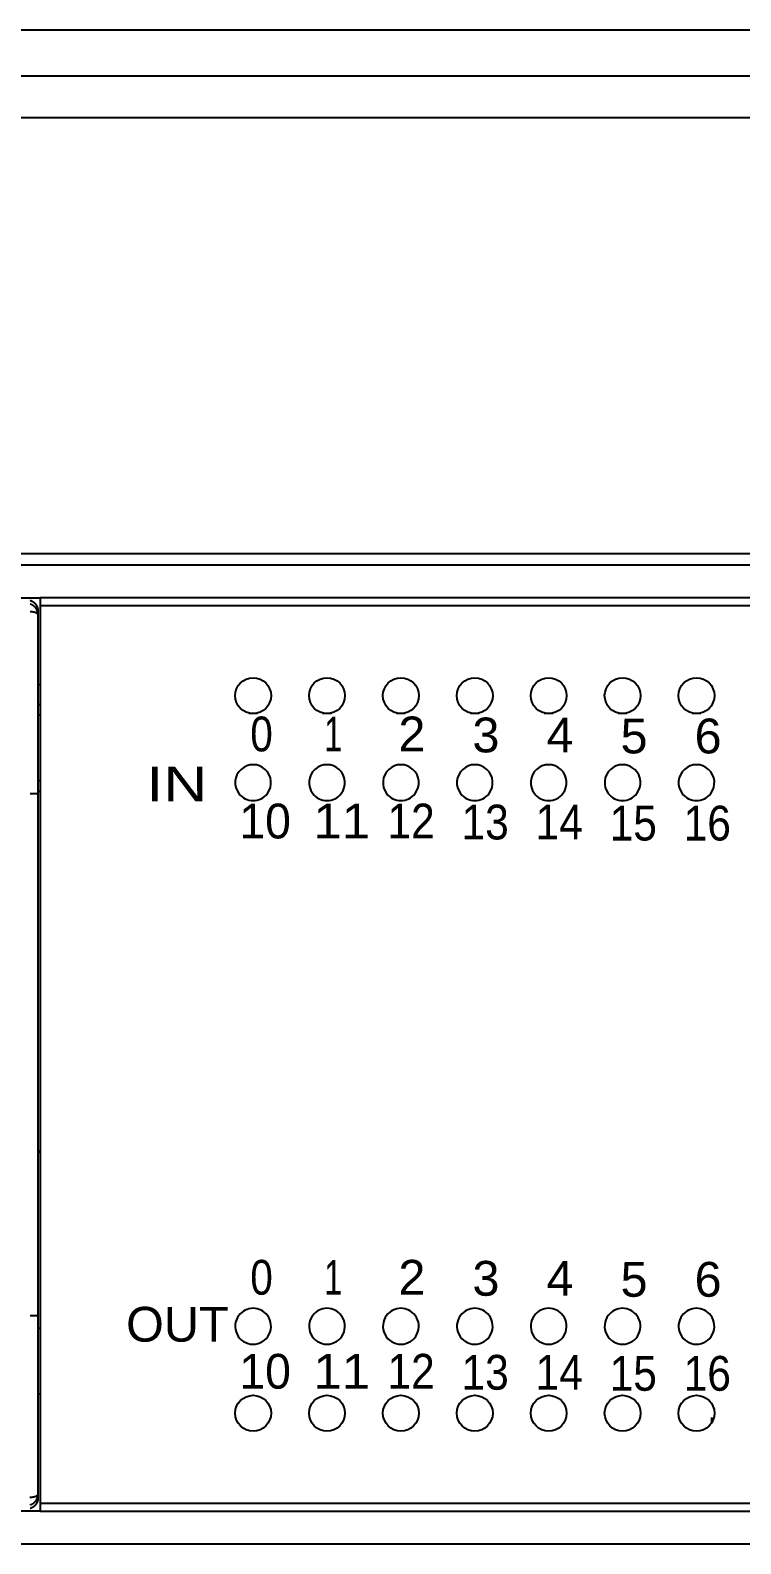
# Model space of a CAD drawing. Header units: inches. Extents: x 57 to 2760, y -193 to 2149.
# Drawn here: x 549.2 to 581.9, y 177.3 to 246.9 of the extents above; entities that cross this region are included whole.
import ezdxf

# ---------------------------------------------------------------- set-up
doc = ezdxf.new("R2010")
doc.units = ezdxf.units.IN
doc.header["$MEASUREMENT"] = 0
doc.styles.get("Standard").update_dxf_attribs({"font": 'arial.ttf'})

# ---------------------------------------------------------------- blocks, each defined once
blk = doc.blocks.new('FX3U_64')
at = {"color": 7, "linetype": 'Continuous'}
for p, q in [((211.207, 97.633), (40.707, 97.633)), ((31.357, 95.533), (220.557, 95.533)), ((31.357, 93.616), (220.557, 93.616)), ((220.557, 73.553), (31.357, 73.553)), ((221.057, 73.033), (30.857, 73.033)), ((36.257, 71.533), (93.157, 71.533)), ((209.157, 71.533), (93.157, 71.533)), ((93.157, 71.533), (93.157, 71.175)), ((93.157, 71.175), (93.157, 62.533)), ((93.157, 71.175), (209.157, 71.175)), ((93.057, 70.933), (93.057, 70.762)), ((93.057, 70.762), (93.057, 62.527)), ((93.157, 67.533), (93.057, 67.533)), ((93.057, 66.633), (93.157, 66.633)), ((93.157, 66.133), (93.057, 66.133)), ((102.754, 66.233), (103.158, 66.233)), ((106.154, 66.233), (106.558, 66.233)), ((109.554, 66.233), (109.958, 66.233)), ((112.954, 66.233), (113.358, 66.233)), ((116.354, 66.233), (116.758, 66.233)), ((119.754, 66.233), (120.158, 66.233)), ((123.154, 66.233), (123.558, 66.233)), ((93.057, 63.133), (93.157, 63.133)), ((93.157, 62.633), (93.057, 62.633)), ((93.057, 62.527), (93.057, 38.538)), ((93.157, 62.533), (93.157, 38.533)), ((93.057, 46.133), (93.157, 46.033)), ((93.057, 46.033), (93.157, 46.033)), ((93.057, 38.538), (93.057, 30.303)), ((93.157, 38.538), (93.157, 30.303)), ((93.157, 38.533), (93.157, 29.89)), ((93.157, 37.933), (93.057, 37.933)), ((93.057, 34.933), (93.157, 34.933)), ((124.057, 33.596), (124.057, 33.833)), ((93.057, 30.303), (93.056, 30.279)), ((93.057, 30.303), (93.057, 30.133)), ((93.157, 29.533), (36.257, 29.533)), ((93.157, 29.89), (93.157, 29.533)), ((209.157, 29.89), (93.157, 29.89)), ((93.157, 29.533), (209.157, 29.533)), ((30.857, 28.033), (221.057, 28.033))]:
    blk.add_line(p, q, dxfattribs=at)
for points in [[(92.699, 71.411), (92.705, 71.409), (92.711, 71.408), (92.717, 71.406), (92.723, 71.404), (92.728, 71.401), (92.734, 71.399), (92.74, 71.397), (92.746, 71.395), (92.751, 71.392), (92.757, 71.39), (92.762, 71.387), (92.768, 71.385), (92.773, 71.382), (92.779, 71.379), (92.784, 71.376), (92.79, 71.373), (92.795, 71.371), (92.8, 71.368), (92.806, 71.365), (92.811, 71.361), (92.816, 71.358), (92.821, 71.355), (92.826, 71.352), (92.832, 71.348), (92.837, 71.345), (92.842, 71.341), (92.847, 71.338), (92.851, 71.334), (92.856, 71.331), (92.861, 71.327), (92.866, 71.323), (92.871, 71.319), (92.875, 71.315), (92.88, 71.312), (92.885, 71.308), (92.889, 71.304), (92.894, 71.299), (92.898, 71.295), (92.902, 71.291), (92.907, 71.287), (92.911, 71.283), (92.915, 71.278), (92.92, 71.274), (92.924, 71.269), (92.928, 71.265), (92.932, 71.26), (92.936, 71.256), (92.94, 71.251), (92.944, 71.246), (92.947, 71.242), (92.951, 71.237), (92.955, 71.232), (92.959, 71.227), (92.962, 71.222), (92.966, 71.217), (92.969, 71.212), (92.973, 71.207), (92.976, 71.202), (92.979, 71.197), (92.982, 71.192), (92.986, 71.187), (92.989, 71.181), (92.992, 71.176), (92.995, 71.171), (92.998, 71.165), (93.001, 71.16), (93.003, 71.155), (93.006, 71.149), (93.009, 71.144), (93.011, 71.138), (93.014, 71.133), (93.016, 71.127), (93.019, 71.121), (93.021, 71.116), (93.023, 71.11), (93.026, 71.104), (93.028, 71.098), (93.03, 71.093), (93.032, 71.087), (93.034, 71.081), (93.036, 71.075), (93.037, 71.069), (93.039, 71.063), (93.041, 71.057), (93.042, 71.051), (93.044, 71.045), (93.045, 71.039), (93.046, 71.033), (93.048, 71.027), (93.049, 71.021), (93.05, 71.015), (93.051, 71.008), (93.052, 71.002), (93.053, 70.996), (93.054, 70.99), (93.054, 70.983), (93.055, 70.977), (93.055, 70.971), (93.056, 70.965), (93.056, 70.958), (93.057, 70.952), (93.057, 70.945), (93.057, 70.939), (93.057, 70.933)], [(92.698, 62.533), (92.704, 62.533), (92.71, 62.533), (92.716, 62.533), (92.722, 62.534), (92.728, 62.534), (92.733, 62.534), (92.739, 62.534), (92.745, 62.533), (92.751, 62.533), (92.756, 62.533), (92.762, 62.533), (92.767, 62.533), (92.773, 62.533), (92.778, 62.533), (92.784, 62.533), (92.789, 62.533), (92.795, 62.533), (92.8, 62.533), (92.805, 62.533), (92.811, 62.533), (92.816, 62.533), (92.821, 62.533), (92.826, 62.533), (92.832, 62.533), (92.837, 62.533), (92.842, 62.533), (92.847, 62.533), (92.852, 62.533), (92.857, 62.533), (92.861, 62.533), (92.866, 62.533), (92.871, 62.533), (92.876, 62.533), (92.881, 62.533), (92.885, 62.533), (92.89, 62.533), (92.894, 62.533), (92.899, 62.533), (92.903, 62.533), (92.908, 62.533), (92.912, 62.532), (92.916, 62.532), (92.921, 62.532), (92.925, 62.532), (92.929, 62.532), (92.933, 62.532), (92.937, 62.532), (92.941, 62.532), (92.945, 62.532), (92.949, 62.532), (92.953, 62.532), (92.957, 62.532), (92.96, 62.532), (92.964, 62.532), (92.967, 62.532), (92.971, 62.531), (92.974, 62.531), (92.978, 62.531), (92.981, 62.531), (92.984, 62.531), (92.988, 62.531), (92.991, 62.531), (92.994, 62.531), (92.997, 62.531), (93, 62.531), (93.003, 62.531), (93.006, 62.531), (93.008, 62.531), (93.011, 62.53), (93.014, 62.53), (93.019, 62.53), (93.021, 62.53), (93.023, 62.53), (93.026, 62.53), (93.028, 62.53), (93.03, 62.53), (93.034, 62.53), (93.036, 62.53), (93.038, 62.529), (93.041, 62.529), (93.044, 62.529), (93.047, 62.529), (93.049, 62.529), (93.051, 62.529), (93.054, 62.528), (93.056, 62.528)], [(92.698, 38.532), (92.704, 38.532), (92.71, 38.532), (92.716, 38.532), (92.722, 38.532), (92.728, 38.532), (92.733, 38.532), (92.739, 38.532), (92.745, 38.532), (92.751, 38.532), (92.756, 38.532), (92.762, 38.532), (92.767, 38.532), (92.773, 38.532), (92.778, 38.532), (92.784, 38.532), (92.789, 38.532), (92.795, 38.532), (92.8, 38.532), (92.805, 38.532), (92.811, 38.532), (92.816, 38.532), (92.821, 38.532), (92.826, 38.532), (92.832, 38.532), (92.837, 38.532), (92.842, 38.532), (92.847, 38.532), (92.852, 38.532), (92.857, 38.532), (92.861, 38.532), (92.866, 38.532), (92.871, 38.532), (92.876, 38.532), (92.881, 38.532), (92.885, 38.533), (92.89, 38.533), (92.894, 38.533), (92.899, 38.533), (92.903, 38.533), (92.908, 38.533), (92.912, 38.533), (92.916, 38.533), (92.921, 38.533), (92.925, 38.533), (92.929, 38.533), (92.933, 38.533), (92.937, 38.533), (92.941, 38.533), (92.945, 38.533), (92.949, 38.533), (92.953, 38.533), (92.957, 38.534), (92.96, 38.534), (92.964, 38.534), (92.967, 38.534), (92.971, 38.534), (92.974, 38.534), (92.978, 38.534), (92.981, 38.534), (92.984, 38.534), (92.988, 38.534), (92.991, 38.534), (92.994, 38.534), (92.997, 38.534), (93, 38.534), (93.003, 38.535), (93.006, 38.535), (93.008, 38.535), (93.011, 38.535), (93.014, 38.535), (93.019, 38.535), (93.021, 38.535), (93.023, 38.535), (93.026, 38.535), (93.028, 38.535), (93.03, 38.535), (93.032, 38.536), (93.034, 38.536), (93.036, 38.536), (93.039, 38.536), (93.043, 38.536), (93.046, 38.536), (93.049, 38.537), (93.051, 38.537), (93.054, 38.537), (93.056, 38.537)], [(93.057, 30.133), (93.057, 30.126), (93.057, 30.12), (93.057, 30.113), (93.056, 30.107), (93.056, 30.101), (93.055, 30.094), (93.055, 30.088), (93.054, 30.082), (93.054, 30.076), (93.053, 30.069), (93.052, 30.063), (93.051, 30.057), (93.05, 30.051), (93.049, 30.045), (93.048, 30.038), (93.046, 30.032), (93.045, 30.026), (93.044, 30.02), (93.042, 30.014), (93.041, 30.008), (93.039, 30.002), (93.037, 29.996), (93.036, 29.99), (93.034, 29.984), (93.032, 29.978), (93.03, 29.973), (93.028, 29.967), (93.026, 29.961), (93.023, 29.955), (93.021, 29.95), (93.019, 29.944), (93.016, 29.938), (93.014, 29.933), (93.011, 29.927), (93.009, 29.922), (93.006, 29.916), (93.003, 29.911), (93.001, 29.905), (92.998, 29.9), (92.995, 29.894), (92.992, 29.889), (92.989, 29.884), (92.986, 29.879), (92.982, 29.873), (92.979, 29.868), (92.976, 29.863), (92.973, 29.858), (92.969, 29.853), (92.966, 29.848), (92.962, 29.843), (92.959, 29.838), (92.955, 29.833), (92.951, 29.828), (92.947, 29.824), (92.944, 29.819), (92.94, 29.814), (92.936, 29.81), (92.932, 29.805), (92.928, 29.8), (92.924, 29.796), (92.92, 29.791), (92.915, 29.787), (92.911, 29.783), (92.907, 29.778), (92.902, 29.774), (92.898, 29.77), (92.894, 29.766), (92.889, 29.762), (92.885, 29.758), (92.88, 29.754), (92.875, 29.75), (92.871, 29.746), (92.866, 29.742), (92.861, 29.738), (92.856, 29.735), (92.851, 29.731), (92.847, 29.727), (92.842, 29.724), (92.837, 29.72), (92.832, 29.717), (92.826, 29.714), (92.821, 29.71), (92.816, 29.707), (92.811, 29.704), (92.806, 29.701), (92.8, 29.698), (92.795, 29.695), (92.79, 29.692), (92.784, 29.689), (92.779, 29.686), (92.773, 29.683), (92.768, 29.681), (92.762, 29.678), (92.757, 29.676), (92.751, 29.673), (92.746, 29.671), (92.74, 29.668), (92.734, 29.666), (92.728, 29.664), (92.723, 29.662), (92.717, 29.66), (92.711, 29.658), (92.705, 29.656), (92.699, 29.654)]]:
    blk.add_lwpolyline(points, dxfattribs=at)
for centre in [(102.957, 67.033), (106.357, 67.033), (109.757, 67.033), (113.157, 67.033), (116.557, 67.033), (119.957, 67.033), (123.357, 67.033), (102.957, 34.033), (106.357, 34.033), (109.757, 34.033), (113.157, 34.033), (116.557, 34.033), (119.957, 34.033), (123.357, 34.033)]:
    blk.add_circle(centre, 0.825, dxfattribs=at)
for centre, radius, start, end in [((92.554, 70.755), 0.508, 69.89599, 72.84642), ((92.553, 70.753), 0.51, 66.94886, 69.92257), ((92.553, 70.756), 0.507, 63.80253, 66.82375), ((92.553, 70.756), 0.508, 60.78155, 63.82796), ((92.553, 70.757), 0.506, 57.59403, 60.6736), ((92.553, 70.757), 0.506, 54.54108, 57.63724), ((92.553, 70.759), 0.505, 51.29551, 54.41414), ((92.554, 70.759), 0.505, 48.21642, 51.34748), ((92.555, 70.761), 0.502, 44.96826, 48.11536), ((92.555, 70.76), 0.503, 41.9008, 45.04572), ((92.553, 70.76), 0.504, 38.66385, 41.79421), ((92.556, 70.762), 0.501, 35.54638, 38.69363), ((92.562, 70.767), 0.493, 32.28898, 35.47405), ((92.556, 70.761), 0.501, 29.37915, 32.48319), ((92.533, 70.749), 0.527, 26.40666, 29.32344), ((92.565, 69.266), 1.634, 84.26482, 85.13805), ((92.571, 69.335), 1.565, 83.31112, 84.21799), ((92.579, 69.428), 1.472, 82.2763, 83.22996), ((92.591, 69.52), 1.379, 81.25754, 82.26071), ((92.605, 69.623), 1.275, 80.10182, 81.16467), ((92.622, 69.726), 1.171, 78.9037, 80.03382), ((92.641, 69.835), 1.06, 77.58304, 78.79264), ((92.663, 69.943), 0.95, 76.1925, 77.49643), ((92.688, 70.051), 0.839, 74.63245, 76.04664), ((92.714, 70.152), 0.734, 72.99256, 74.5357), ((92.74, 70.247), 0.636, 71.07112, 72.75605), ((92.771, 70.341), 0.537, 68.99221, 70.87529), ((92.802, 70.429), 0.444, 66.57837, 68.71044), ((92.83, 70.495), 0.373, 64.07311, 66.43393), ((92.85, 70.542), 0.322, 61.17909, 63.69654), ((92.563, 70.767), 0.492, 22.96008, 26.09686), ((92.886, 70.614), 0.24, 57.24515, 60.36122), ((92.618, 70.791), 0.432, 19.26724, 22.87136), ((92.926, 70.681), 0.163, 52.22671, 56.45422), ((92.545, 70.753), 0.514, 17.66458, 20.50113), ((92.935, 70.687), 0.152, 49.40347, 53.41141), ((92.023, 70.584), 1.063, 16.60787, 17.84377), ((92.86, 70.601), 0.267, 47.32251, 49.27438), ((92.615, 70.785), 0.439, 9.80325, 13.51282), ((92.977, 70.743), 0.0843, 33.51418, 40.03439), ((92.66, 70.791), 0.393, 3.79984, 10.00235), ((93.005, 70.764), 0.0491, 16.19663, 31.09818), ((92.064, 70.71), 0.994, 3.01987, 6.19842), ((92.965, 70.744), 0.0929, 11.38508, 21.15272), ((102.957, 63.033), 0.825, 322.6948, 217.3052), ((106.357, 63.033), 0.825, 322.6948, 217.3052), ((109.757, 63.033), 0.825, 322.6948, 217.3052), ((113.157, 63.033), 0.825, 322.6948, 217.3052), ((116.557, 63.033), 0.825, 322.6948, 217.3052), ((119.957, 63.033), 0.825, 322.6948, 217.3052), ((123.357, 63.033), 0.825, 322.6948, 217.3052), ((102.957, 63.033), 0.825, 217.3052, 270), ((102.957, 63.033), 0.825, 270, 322.6948), ((106.357, 63.033), 0.825, 217.3052, 270), ((106.357, 63.033), 0.825, 270, 322.6948), ((109.757, 63.033), 0.825, 217.3052, 270), ((109.757, 63.033), 0.825, 270, 322.6948), ((113.157, 63.033), 0.825, 217.3052, 270), ((113.157, 63.033), 0.825, 270, 322.6948), ((116.557, 63.033), 0.825, 217.3052, 270), ((116.557, 63.033), 0.825, 270, 322.6948), ((119.957, 63.033), 0.825, 217.3052, 270), ((119.957, 63.033), 0.825, 270, 322.6948), ((123.357, 63.033), 0.825, 217.3052, 270), ((123.357, 63.033), 0.825, 270, 322.6948), ((102.957, 38.033), 0.825, 142.6948, 270), ((102.957, 38.033), 0.825, 37.3052, 142.6948), ((102.957, 38.033), 0.825, 270, 37.3052), ((106.357, 38.033), 0.825, 142.6948, 270), ((106.357, 38.033), 0.825, 37.3052, 142.6948), ((106.357, 38.033), 0.825, 270, 37.3052), ((109.757, 38.033), 0.825, 142.6948, 270), ((109.757, 38.033), 0.825, 37.3052, 142.6948), ((109.757, 38.033), 0.825, 270, 37.3052), ((113.157, 38.033), 0.825, 142.6948, 270), ((113.157, 38.033), 0.825, 37.3052, 142.6948), ((113.157, 38.033), 0.825, 270, 37.3052), ((116.557, 38.033), 0.825, 142.6948, 270), ((116.557, 38.033), 0.825, 37.3052, 142.6948), ((116.557, 38.033), 0.825, 270, 37.3052), ((119.957, 38.033), 0.825, 142.6948, 270), ((119.957, 38.033), 0.825, 37.3052, 142.6948), ((119.957, 38.033), 0.825, 270, 37.3052), ((123.357, 38.033), 0.825, 142.6948, 270), ((123.357, 38.033), 0.825, 37.3052, 142.6948), ((123.357, 38.033), 0.825, 270, 37.3052), ((92.561, 31.861), 1.696, 273.96851, 274.81129), ((92.564, 31.799), 1.634, 274.88485, 275.75809), ((92.571, 31.73), 1.565, 275.78201, 276.68888), ((92.58, 31.637), 1.472, 276.74683, 277.7005), ((92.591, 31.545), 1.379, 277.76277, 278.76595), ((92.605, 31.442), 1.275, 278.83533, 279.89819), ((92.622, 31.339), 1.171, 279.94178, 281.0719), ((92.641, 31.23), 1.06, 281.23242, 282.44203), ((92.664, 31.122), 0.95, 282.47775, 283.78169), ((92.554, 30.306), 0.504, 308.66386, 311.7942), ((92.687, 31.014), 0.839, 283.98012, 285.39433), ((92.554, 30.305), 0.503, 311.8857, 315.03067), ((92.714, 30.913), 0.734, 285.46429, 287.00745), ((92.555, 30.305), 0.503, 314.9674, 318.11464), ((92.74, 30.819), 0.636, 287.24394, 288.92889), ((92.553, 30.306), 0.504, 318.20289, 321.33416), ((92.771, 30.724), 0.537, 289.09422, 290.97733), ((92.553, 30.306), 0.505, 321.31199, 324.43091), ((92.802, 30.636), 0.444, 291.28955, 293.42164), ((92.551, 30.306), 0.506, 324.51183, 327.60835), ((92.83, 30.571), 0.373, 293.56606, 295.9269), ((92.552, 30.306), 0.506, 327.59382, 330.67381), ((92.85, 30.524), 0.322, 296.33937, 298.85685), ((92.55, 30.306), 0.507, 330.78131, 333.8282), ((92.886, 30.451), 0.24, 299.63877, 302.75487), ((92.55, 30.306), 0.507, 333.80226, 336.82402), ((92.926, 30.384), 0.163, 303.50703, 307.73458), ((92.547, 30.306), 0.51, 336.92048, 339.89477), ((92.935, 30.378), 0.152, 306.63062, 310.63859), ((92.549, 30.306), 0.508, 339.91644, 342.86747), ((92.86, 30.465), 0.267, 310.72561, 312.6775), ((92.549, 30.305), 0.508, 342.95646, 345.87183), ((92.977, 30.323), 0.0843, 319.9656, 326.48583), ((92.547, 30.305), 0.51, 345.89206, 348.75266), ((93.005, 30.301), 0.0491, 328.88377, 343.78532), ((92.533, 30.307), 0.524, 348.89503, 351.63952), ((92.549, 30.304), 0.507, 351.64326, 354.42945), ((92.965, 30.321), 0.0929, 338.8473, 348.6149), ((92.584, 30.301), 0.473, 354.38643, 357.3209), ((92.547, 30.315), 0.514, 287.66482, 290.50088), ((92.585, 30.241), 0.432, 289.24027, 292.84383), ((92.561, 30.296), 0.492, 292.96912, 296.10549), ((92.543, 30.326), 0.527, 296.40682, 299.32328), ((92.555, 30.304), 0.501, 299.36843, 302.47221), ((92.561, 30.298), 0.493, 302.27742, 305.4623), ((92.556, 30.303), 0.501, 305.54644, 308.69357)]:
    blk.add_arc(centre, radius, start, end, dxfattribs=at)
for s, width, p in [('0', 0.833333, (102.828, 64.472)), ('1', 0.666667, (106.235, 64.472)), ('IN', 1.25, (98.05, 62.172)), ('10', 0.954545, (102.324, 60.467)), ('11', 1.05, (105.731, 60.467)), ('12', 0.875, (109.139, 60.467)), ('13', 0.875, (112.546, 60.42)), ('14', 0.875, (115.953, 60.42)), ('15', 0.875, (119.36, 60.372)), ('16', 0.875, (122.767, 60.372)), ('0', 0.833333, (102.828, 39.485)), ('1', 0.666667, (106.235, 39.485)), ('10', 0.954545, (102.324, 35.163)), ('11', 1.05, (105.731, 35.163)), ('12', 0.875, (109.139, 35.163)), ('13', 0.875, (112.546, 35.116)), ('14', 0.875, (115.953, 35.116)), ('15', 0.875, (119.36, 35.068)), ('16', 0.875, (122.767, 35.068))]:
    blk.add_text(s, height=1.6, dxfattribs=dict(at, width=width)).set_placement(p)
for s, p in [('2', (109.642, 64.472)), ('3', (113.049, 64.425)), ('4', (116.456, 64.425)), ('5', (119.863, 64.378)), ('6', (123.27, 64.378)), ('2', (109.642, 39.485)), ('3', (113.049, 39.438)), ('4', (116.456, 39.438)), ('5', (119.863, 39.391)), ('6', (123.27, 39.391)), ('OUT', (97.113, 37.326))]:
    blk.add_text(s, height=1.6, dxfattribs=at).set_placement(p)

msp = doc.modelspace()

# ---------------------------------------------------------------- block references
msp.add_blockref('FX3U_64', (456.48982, 149.22156))

doc.saveas('drawing.dxf')
